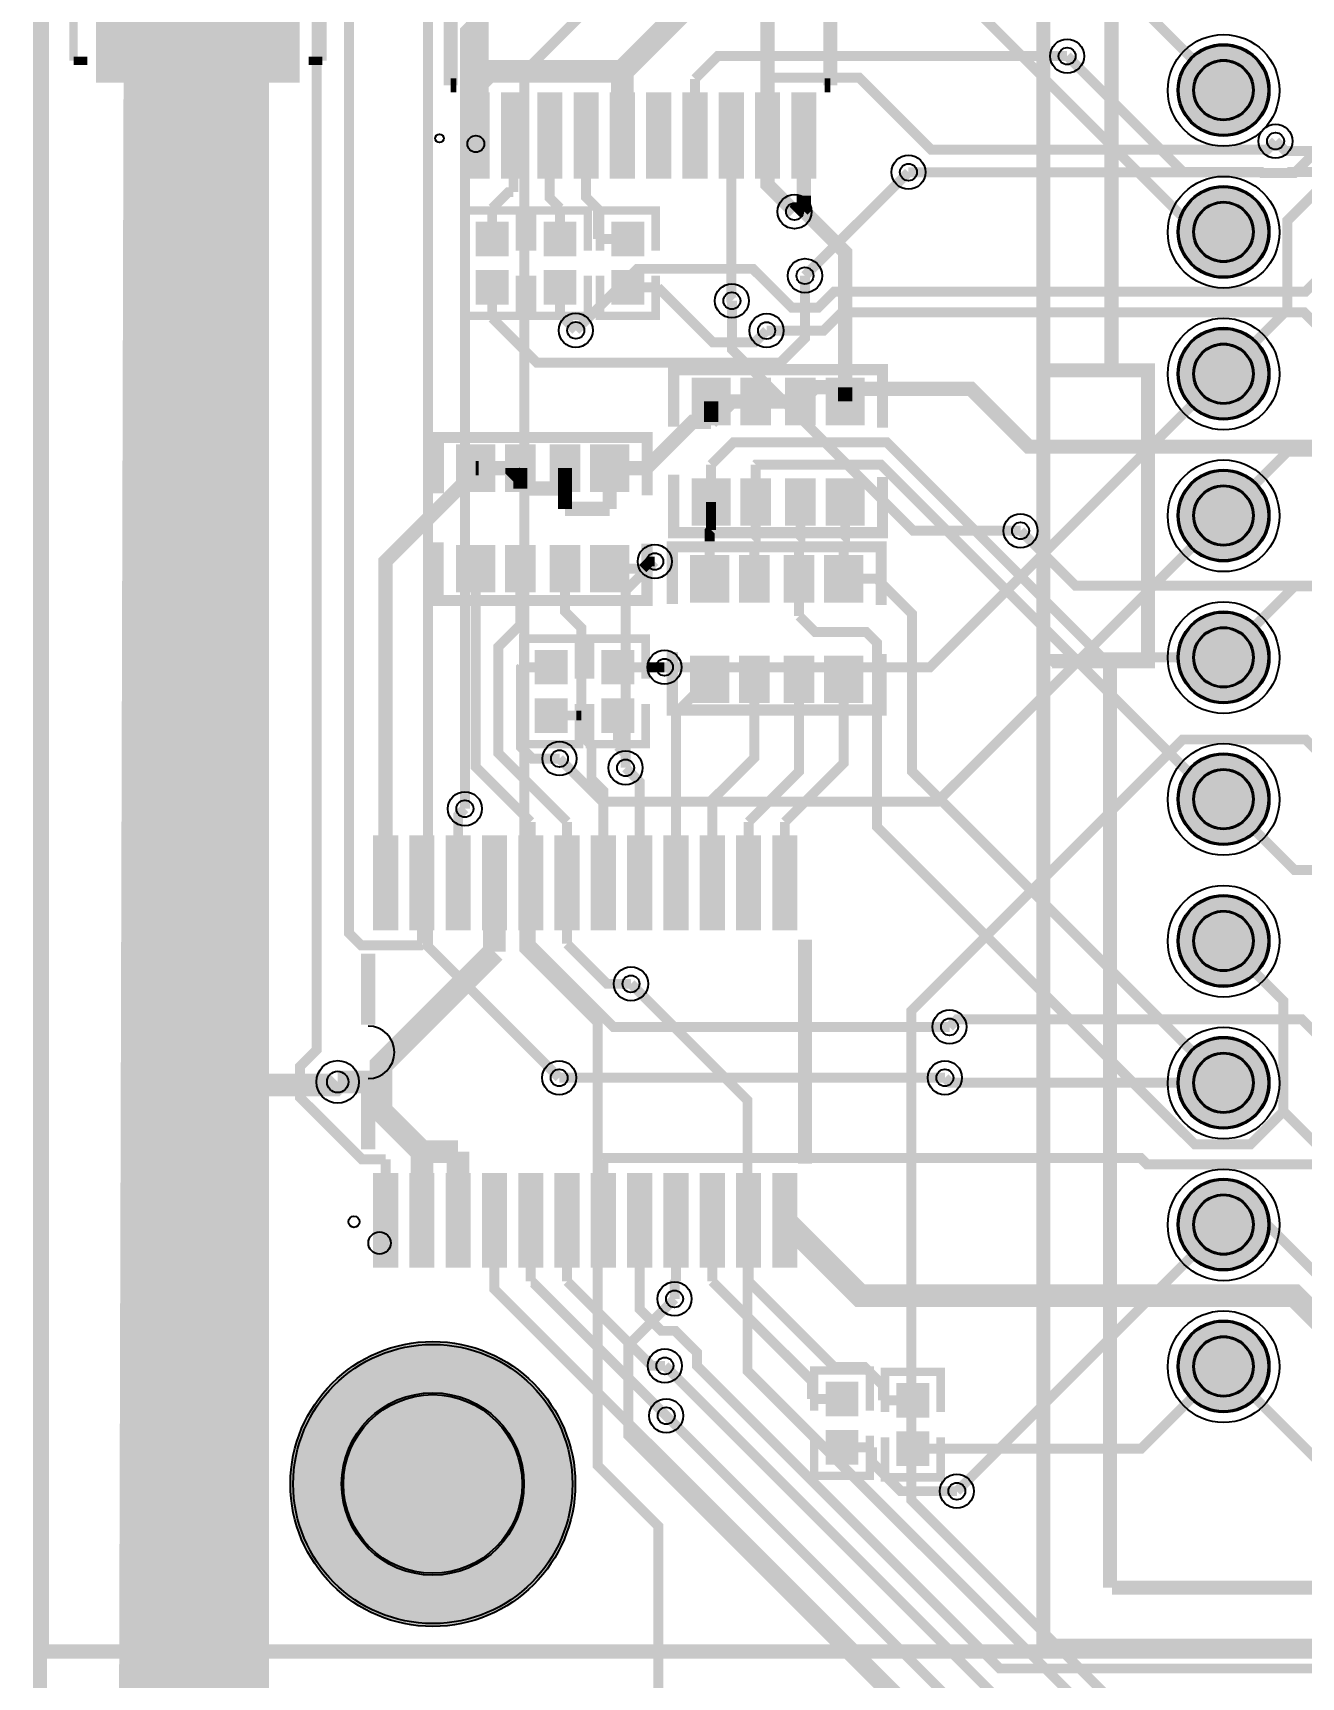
# Model space of a CAD drawing. Header units: millimetres. Extents: x 0 to 210, y -1 to 136.
# Drawn here: x -0.21 to 22.5, y 34.74 to 64.19 of the extents above; entities that cross this region are included whole.
import ezdxf

# ---------------------------------------------------------------- set-up
doc = ezdxf.new("R2010")
doc.units = ezdxf.units.MM
for name, color, linetype, true_color in [('BoardOutLine', 7, 'Continuous', 0xff00ff), ('BottomLayer', 7, 'Continuous', 0x0000ff), ('BottomSolderMaskLayer', 7, 'Continuous', 0xaa00ff), ('Document', 7, 'Continuous', 0xffffff), ('Hole', 7, 'Continuous', 0x222222), ('Multi-Layer', 7, 'Continuous', 0xc0c0c0), ('TopLayer', 7, 'Continuous', 0xff0000), ('TopPasteMaskLayer', 7, 'Continuous', 0x808080), ('TopSilkLayer', 7, 'Continuous', 0xffcc00), ('TopSolderMaskLayer', 7, 'Continuous', 0x800080)]:
    doc.layers.add(name, color=color, linetype=linetype, true_color=true_color)

msp = doc.modelspace()

# ---------------------------------------------------------------- hatches: boundary and pattern name
at = {"layer": 'BottomSolderMaskLayer'}
for points in [[(20.282, 63.17, 1), (21.933, 63.17, 1)], [(20.282, 60.63, 1), (21.933, 60.63, 1)], [(20.282, 58.09, 1), (21.933, 58.09, 1)], [(20.282, 55.55, 1), (21.933, 55.55, 1)], [(20.282, 53.01, 1), (21.933, 53.01, 1)], [(20.282, 50.47, 1), (21.933, 50.47, 1)], [(20.282, 47.93, 1), (21.933, 47.93, 1)], [(20.282, 45.39, 1), (21.933, 45.39, 1)], [(20.282, 42.85, 1), (21.933, 42.85, 1)], [(20.282, 40.31, 1), (21.933, 40.31, 1)], [(4.399, 38.204, 1), (9.5, 38.204, 1)]]:
    msp.add_hatch(color=256, dxfattribs=at).paths.add_polyline_path(points)
at = {"layer": 'Multi-Layer'}
for points in [[(20.308, 63.17, 1), (21.908, 63.17, 1)], [(20.308, 60.63, 1), (21.908, 60.63, 1)], [(20.308, 58.09, 1), (21.908, 58.09, 1)], [(20.308, 55.55, 1), (21.908, 55.55, 1)], [(20.308, 53.01, 1), (21.908, 53.01, 1)], [(20.308, 50.47, 1), (21.908, 50.47, 1)], [(20.308, 47.93, 1), (21.908, 47.93, 1)], [(20.308, 45.39, 1), (21.908, 45.39, 1)], [(20.308, 42.85, 1), (21.908, 42.85, 1)], [(20.308, 40.31, 1), (21.908, 40.31, 1)]]:
    msp.add_hatch(color=256, dxfattribs=at).paths.add_polyline_path(points)
at = {"layer": 'TopLayer'}
for points in [[(4.543, 63.329), (4.543, 67.329), (0.943, 67.329), (0.943, 63.329)], [(7.543, 63.103), (7.943, 63.103), (7.943, 61.609), (7.543, 61.609)], [(8.193, 63.103), (8.593, 63.103), (8.593, 61.609), (8.193, 61.609)], [(8.843, 63.103), (9.243, 63.103), (9.243, 61.609), (8.843, 61.609)], [(9.493, 63.103), (9.893, 63.103), (9.893, 61.609), (9.493, 61.609)], [(10.143, 63.103), (10.543, 63.103), (10.543, 61.609), (10.143, 61.609)], [(10.792, 63.103), (11.192, 63.103), (11.192, 61.609), (10.792, 61.609)], [(11.443, 63.103), (11.843, 63.103), (11.843, 61.609), (11.443, 61.609)], [(12.093, 63.103), (12.493, 63.103), (12.493, 61.609), (12.093, 61.609)], [(12.743, 63.103), (13.143, 63.103), (13.143, 61.609), (12.743, 61.609)], [(13.393, 63.103), (13.793, 63.103), (13.793, 61.609), (13.393, 61.609)], [(8.281, 60.221), (7.741, 60.221), (7.741, 60.787), (8.281, 60.787)], [(9.495, 60.221), (8.955, 60.221), (8.955, 60.787), (9.495, 60.787)], [(10.709, 60.221), (10.169, 60.221), (10.169, 60.787), (10.709, 60.787)], [(8.281, 59.921), (7.741, 59.921), (7.741, 59.355), (8.281, 59.355)], [(9.495, 59.921), (8.955, 59.921), (8.955, 59.355), (9.495, 59.355)], [(10.709, 59.921), (10.169, 59.921), (10.169, 59.355), (10.709, 59.355)], [(11.607, 57.993), (12.257, 57.993), (12.257, 57.193), (11.607, 57.193)], [(12.482, 57.993), (12.982, 57.993), (12.982, 57.193), (12.482, 57.193)], [(13.282, 57.993), (13.782, 57.993), (13.782, 57.193), (13.282, 57.193)], [(14.007, 57.993), (14.657, 57.993), (14.657, 57.193), (14.007, 57.193)], [(8.041, 55.999), (7.391, 55.999), (7.391, 56.799), (8.041, 56.799)], [(8.765, 55.999), (8.265, 55.999), (8.265, 56.799), (8.765, 56.799)], [(9.565, 55.999), (9.065, 55.999), (9.065, 56.799), (9.565, 56.799)], [(10.44, 55.999), (9.79, 55.999), (9.79, 56.799), (10.44, 56.799)], [(11.607, 56.193), (12.257, 56.193), (12.257, 55.393), (11.607, 55.393)], [(12.482, 56.193), (12.982, 56.193), (12.982, 55.393), (12.482, 55.393)], [(13.282, 56.193), (13.782, 56.193), (13.782, 55.393), (13.282, 55.393)], [(14.007, 56.193), (14.657, 56.193), (14.657, 55.393), (14.007, 55.393)], [(8.041, 54.199), (7.391, 54.199), (7.391, 54.999), (8.041, 54.999)], [(8.765, 54.199), (8.265, 54.199), (8.265, 54.999), (8.765, 54.999)], [(9.565, 54.199), (9.065, 54.199), (9.065, 54.999), (9.565, 54.999)], [(10.44, 54.199), (9.79, 54.199), (9.79, 54.999), (10.44, 54.999)], [(11.582, 54.818), (12.232, 54.818), (12.232, 54.018), (11.582, 54.018)], [(12.456, 54.818), (12.956, 54.818), (12.956, 54.018), (12.456, 54.018)], [(13.256, 54.818), (13.756, 54.818), (13.756, 54.018), (13.256, 54.018)], [(13.981, 54.818), (14.631, 54.818), (14.631, 54.018), (13.981, 54.018)], [(9.338, 52.55), (8.798, 52.55), (8.798, 53.116), (9.338, 53.116)], [(10.532, 52.55), (9.992, 52.55), (9.992, 53.116), (10.532, 53.116)], [(11.582, 53.018), (12.232, 53.018), (12.232, 52.218), (11.582, 52.218)], [(12.456, 53.018), (12.956, 53.018), (12.956, 52.218), (12.456, 52.218)], [(13.256, 53.018), (13.756, 53.018), (13.756, 52.218), (13.256, 52.218)], [(13.981, 53.018), (14.631, 53.018), (14.631, 52.218), (13.981, 52.218)], [(9.338, 52.25), (8.798, 52.25), (8.798, 51.685), (9.338, 51.685)], [(10.532, 52.25), (9.992, 52.25), (9.992, 51.685), (10.532, 51.685)], [(5.902, 49.796), (6.302, 49.796), (6.302, 48.146), (5.902, 48.146)], [(6.552, 49.796), (6.952, 49.796), (6.952, 48.146), (6.552, 48.146)], [(7.202, 49.796), (7.602, 49.796), (7.602, 48.146), (7.202, 48.146)], [(7.852, 49.796), (8.252, 49.796), (8.252, 48.146), (7.852, 48.146)], [(8.502, 49.796), (8.902, 49.796), (8.902, 48.146), (8.502, 48.146)], [(9.152, 49.796), (9.552, 49.796), (9.552, 48.146), (9.152, 48.146)], [(9.802, 49.796), (10.202, 49.796), (10.202, 48.146), (9.802, 48.146)], [(10.452, 49.796), (10.852, 49.796), (10.852, 48.146), (10.452, 48.146)], [(11.102, 49.796), (11.502, 49.796), (11.502, 48.146), (11.102, 48.146)], [(11.752, 49.796), (12.152, 49.796), (12.152, 48.146), (11.752, 48.146)], [(12.402, 49.796), (12.802, 49.796), (12.802, 48.146), (12.402, 48.146)], [(13.052, 49.796), (13.452, 49.796), (13.452, 48.146), (13.052, 48.146)], [(5.902, 43.751), (6.302, 43.751), (6.302, 42.101), (5.902, 42.101)], [(6.552, 43.751), (6.952, 43.751), (6.952, 42.101), (6.552, 42.101)], [(7.202, 43.751), (7.602, 43.751), (7.602, 42.101), (7.202, 42.101)], [(7.852, 43.751), (8.252, 43.751), (8.252, 42.101), (7.852, 42.101)], [(8.502, 43.751), (8.902, 43.751), (8.902, 42.101), (8.502, 42.101)], [(9.152, 43.751), (9.552, 43.751), (9.552, 42.101), (9.152, 42.101)], [(9.802, 43.751), (10.202, 43.751), (10.202, 42.101), (9.802, 42.101)], [(10.452, 43.751), (10.852, 43.751), (10.852, 42.101), (10.452, 42.101)], [(11.102, 43.751), (11.502, 43.751), (11.502, 42.101), (11.102, 42.101)], [(11.752, 43.751), (12.152, 43.751), (12.152, 42.101), (11.752, 42.101)], [(12.402, 43.751), (12.802, 43.751), (12.802, 42.101), (12.402, 42.101)], [(13.052, 43.751), (13.452, 43.751), (13.452, 42.101), (13.052, 42.101)], [(14.545, 39.444), (14.005, 39.444), (14.005, 40.01), (14.545, 40.01)], [(15.815, 39.418), (15.275, 39.418), (15.275, 39.984), (15.815, 39.984)], [(14.545, 39.144), (14.005, 39.144), (14.005, 38.578), (14.545, 38.578)], [(15.815, 39.118), (15.275, 39.118), (15.275, 38.553), (15.815, 38.553)]]:
    msp.add_hatch(color=256, dxfattribs=at).paths.add_polyline_path(points)
at = {"layer": 'TopPasteMaskLayer'}
for points in [[(4.543, 63.329), (4.543, 67.329), (0.943, 67.329), (0.943, 63.329)], [(7.543, 63.103), (7.943, 63.103), (7.943, 61.609), (7.543, 61.609)], [(8.193, 63.103), (8.593, 63.103), (8.593, 61.609), (8.193, 61.609)], [(8.843, 63.103), (9.243, 63.103), (9.243, 61.609), (8.843, 61.609)], [(9.493, 63.103), (9.893, 63.103), (9.893, 61.609), (9.493, 61.609)], [(10.143, 63.103), (10.543, 63.103), (10.543, 61.609), (10.143, 61.609)], [(10.792, 63.103), (11.192, 63.103), (11.192, 61.609), (10.792, 61.609)], [(11.443, 63.103), (11.843, 63.103), (11.843, 61.609), (11.443, 61.609)], [(12.093, 63.103), (12.493, 63.103), (12.493, 61.609), (12.093, 61.609)], [(12.743, 63.103), (13.143, 63.103), (13.143, 61.609), (12.743, 61.609)], [(13.393, 63.103), (13.793, 63.103), (13.793, 61.609), (13.393, 61.609)], [(8.241, 60.206), (7.781, 60.206), (7.741, 60.246), (7.741, 60.747), (7.781, 60.787), (8.241, 60.787), (8.281, 60.747), (8.281, 60.246)], [(9.455, 60.206), (8.995, 60.206), (8.955, 60.246), (8.955, 60.747), (8.995, 60.787), (9.455, 60.787), (9.495, 60.747), (9.495, 60.246)], [(10.669, 60.206), (10.209, 60.206), (10.169, 60.246), (10.169, 60.747), (10.209, 60.787), (10.669, 60.787), (10.709, 60.747), (10.709, 60.246)], [(8.241, 59.936), (7.781, 59.936), (7.741, 59.896), (7.741, 59.395), (7.781, 59.355), (8.241, 59.355), (8.281, 59.395), (8.281, 59.896)], [(9.455, 59.936), (8.995, 59.936), (8.955, 59.896), (8.955, 59.395), (8.995, 59.355), (9.455, 59.355), (9.495, 59.395), (9.495, 59.896)], [(10.669, 59.936), (10.209, 59.936), (10.169, 59.896), (10.169, 59.395), (10.209, 59.355), (10.669, 59.355), (10.709, 59.395), (10.709, 59.896)], [(11.607, 57.993), (12.257, 57.993), (12.257, 57.193), (11.607, 57.193)], [(12.482, 57.993), (12.982, 57.993), (12.982, 57.193), (12.482, 57.193)], [(13.282, 57.993), (13.782, 57.993), (13.782, 57.193), (13.282, 57.193)], [(14.007, 57.993), (14.657, 57.993), (14.657, 57.193), (14.007, 57.193)], [(8.041, 55.999), (7.391, 55.999), (7.391, 56.799), (8.041, 56.799)], [(8.765, 55.999), (8.265, 55.999), (8.265, 56.799), (8.765, 56.799)], [(9.565, 55.999), (9.065, 55.999), (9.065, 56.799), (9.565, 56.799)], [(10.44, 55.999), (9.79, 55.999), (9.79, 56.799), (10.44, 56.799)], [(11.607, 56.193), (12.257, 56.193), (12.257, 55.393), (11.607, 55.393)], [(12.482, 56.193), (12.982, 56.193), (12.982, 55.393), (12.482, 55.393)], [(13.282, 56.193), (13.782, 56.193), (13.782, 55.393), (13.282, 55.393)], [(14.007, 56.193), (14.657, 56.193), (14.657, 55.393), (14.007, 55.393)], [(8.041, 54.199), (7.391, 54.199), (7.391, 54.999), (8.041, 54.999)], [(8.765, 54.199), (8.265, 54.199), (8.265, 54.999), (8.765, 54.999)], [(9.565, 54.199), (9.065, 54.199), (9.065, 54.999), (9.565, 54.999)], [(10.44, 54.199), (9.79, 54.199), (9.79, 54.999), (10.44, 54.999)], [(11.582, 54.818), (12.232, 54.818), (12.232, 54.018), (11.582, 54.018)], [(12.456, 54.818), (12.956, 54.818), (12.956, 54.018), (12.456, 54.018)], [(13.256, 54.818), (13.756, 54.818), (13.756, 54.018), (13.256, 54.018)], [(13.981, 54.818), (14.631, 54.818), (14.631, 54.018), (13.981, 54.018)], [(9.298, 52.535), (8.838, 52.535), (8.798, 52.575), (8.798, 53.076), (8.838, 53.116), (9.298, 53.116), (9.338, 53.076), (9.338, 52.575)], [(10.492, 52.535), (10.032, 52.535), (9.992, 52.575), (9.992, 53.076), (10.032, 53.116), (10.492, 53.116), (10.532, 53.076), (10.532, 52.575)], [(11.582, 53.018), (12.232, 53.018), (12.232, 52.218), (11.582, 52.218)], [(12.456, 53.018), (12.956, 53.018), (12.956, 52.218), (12.456, 52.218)], [(13.256, 53.018), (13.756, 53.018), (13.756, 52.218), (13.256, 52.218)], [(13.981, 53.018), (14.631, 53.018), (14.631, 52.218), (13.981, 52.218)], [(9.298, 52.265), (8.838, 52.265), (8.798, 52.225), (8.798, 51.725), (8.838, 51.685), (9.298, 51.685), (9.338, 51.725), (9.338, 52.225)], [(10.492, 52.265), (10.032, 52.265), (9.992, 52.225), (9.992, 51.725), (10.032, 51.685), (10.492, 51.685), (10.532, 51.725), (10.532, 52.225)], [(5.902, 49.796), (6.302, 49.796), (6.302, 48.146), (5.902, 48.146)], [(6.552, 49.796), (6.952, 49.796), (6.952, 48.146), (6.552, 48.146)], [(7.202, 49.796), (7.602, 49.796), (7.602, 48.146), (7.202, 48.146)], [(7.852, 49.796), (8.252, 49.796), (8.252, 48.146), (7.852, 48.146)], [(8.502, 49.796), (8.902, 49.796), (8.902, 48.146), (8.502, 48.146)], [(9.152, 49.796), (9.552, 49.796), (9.552, 48.146), (9.152, 48.146)], [(9.802, 49.796), (10.202, 49.796), (10.202, 48.146), (9.802, 48.146)], [(10.452, 49.796), (10.852, 49.796), (10.852, 48.146), (10.452, 48.146)], [(11.102, 49.796), (11.502, 49.796), (11.502, 48.146), (11.102, 48.146)], [(11.752, 49.796), (12.152, 49.796), (12.152, 48.146), (11.752, 48.146)], [(12.402, 49.796), (12.802, 49.796), (12.802, 48.146), (12.402, 48.146)], [(13.052, 49.796), (13.452, 49.796), (13.452, 48.146), (13.052, 48.146)], [(5.902, 43.751), (6.302, 43.751), (6.302, 42.101), (5.902, 42.101)], [(6.552, 43.751), (6.952, 43.751), (6.952, 42.101), (6.552, 42.101)], [(7.202, 43.751), (7.602, 43.751), (7.602, 42.101), (7.202, 42.101)], [(7.852, 43.751), (8.252, 43.751), (8.252, 42.101), (7.852, 42.101)], [(8.502, 43.751), (8.902, 43.751), (8.902, 42.101), (8.502, 42.101)], [(9.152, 43.751), (9.552, 43.751), (9.552, 42.101), (9.152, 42.101)], [(9.802, 43.751), (10.202, 43.751), (10.202, 42.101), (9.802, 42.101)], [(10.452, 43.751), (10.852, 43.751), (10.852, 42.101), (10.452, 42.101)], [(11.102, 43.751), (11.502, 43.751), (11.502, 42.101), (11.102, 42.101)], [(11.752, 43.751), (12.152, 43.751), (12.152, 42.101), (11.752, 42.101)], [(12.402, 43.751), (12.802, 43.751), (12.802, 42.101), (12.402, 42.101)], [(13.052, 43.751), (13.452, 43.751), (13.452, 42.101), (13.052, 42.101)], [(14.505, 39.429), (14.045, 39.429), (14.005, 39.469), (14.005, 39.97), (14.045, 40.01), (14.505, 40.01), (14.545, 39.97), (14.545, 39.469)], [(15.775, 39.403), (15.315, 39.403), (15.275, 39.443), (15.275, 39.944), (15.315, 39.984), (15.775, 39.984), (15.815, 39.944), (15.815, 39.443)], [(14.505, 39.159), (14.045, 39.159), (14.005, 39.119), (14.005, 38.618), (14.045, 38.578), (14.505, 38.578), (14.545, 38.618), (14.545, 39.119)], [(15.775, 39.133), (15.315, 39.133), (15.275, 39.093), (15.275, 38.593), (15.315, 38.553), (15.775, 38.553), (15.815, 38.593), (15.815, 39.093)]]:
    msp.add_hatch(color=256, dxfattribs=at).paths.add_polyline_path(points)
at = {"layer": 'TopSolderMaskLayer'}
for points in [[(4.566, 63.301), (4.566, 67.357), (0.92, 67.357), (0.92, 63.301)], [(20.282, 63.17, 1), (21.933, 63.17, 1)], [(7.518, 63.128), (7.968, 63.128), (7.968, 61.584), (7.518, 61.584)], [(8.168, 63.128), (8.618, 63.128), (8.618, 61.584), (8.168, 61.584)], [(8.818, 63.128), (9.268, 63.128), (9.268, 61.584), (8.818, 61.584)], [(9.468, 63.128), (9.918, 63.128), (9.918, 61.584), (9.468, 61.584)], [(10.118, 63.128), (10.568, 63.128), (10.568, 61.584), (10.118, 61.584)], [(10.766, 63.128), (11.217, 63.128), (11.217, 61.584), (10.766, 61.584)], [(11.418, 63.128), (11.868, 63.128), (11.868, 61.584), (11.418, 61.584)], [(12.068, 63.128), (12.518, 63.128), (12.518, 61.584), (12.068, 61.584)], [(12.718, 63.128), (13.168, 63.128), (13.168, 61.584), (12.718, 61.584)], [(13.368, 63.128), (13.818, 63.128), (13.818, 61.584), (13.368, 61.584)], [(20.282, 60.63, 1), (21.933, 60.63, 1)], [(8.305, 60.195), (7.717, 60.195), (7.717, 60.813), (8.305, 60.813)], [(9.52, 60.195), (8.931, 60.195), (8.931, 60.813), (9.52, 60.813)], [(10.734, 60.195), (10.145, 60.195), (10.145, 60.813), (10.734, 60.813)], [(8.305, 59.948), (7.717, 59.948), (7.717, 59.329), (8.305, 59.329)], [(9.52, 59.948), (8.931, 59.948), (8.931, 59.329), (9.52, 59.329)], [(10.734, 59.948), (10.145, 59.948), (10.145, 59.329), (10.734, 59.329)], [(20.282, 58.09, 1), (21.933, 58.09, 1)], [(11.582, 58.018), (12.282, 58.018), (12.282, 57.167), (11.582, 57.167)], [(12.456, 58.018), (13.007, 58.018), (13.007, 57.167), (12.456, 57.167)], [(13.256, 58.018), (13.807, 58.018), (13.807, 57.167), (13.256, 57.167)], [(13.981, 58.018), (14.682, 58.018), (14.682, 57.167), (13.981, 57.167)], [(8.066, 55.974), (7.365, 55.974), (7.365, 56.824), (8.066, 56.824)], [(8.791, 55.974), (8.24, 55.974), (8.24, 56.824), (8.791, 56.824)], [(9.591, 55.974), (9.04, 55.974), (9.04, 56.824), (9.591, 56.824)], [(10.466, 55.974), (9.765, 55.974), (9.765, 56.824), (10.466, 56.824)], [(20.282, 55.55, 1), (21.933, 55.55, 1)], [(11.582, 56.218), (12.282, 56.218), (12.282, 55.368), (11.582, 55.368)], [(12.456, 56.218), (13.007, 56.218), (13.007, 55.368), (12.456, 55.368)], [(13.256, 56.218), (13.807, 56.218), (13.807, 55.368), (13.256, 55.368)], [(13.981, 56.218), (14.682, 56.218), (14.682, 55.368), (13.981, 55.368)], [(8.066, 54.174), (7.365, 54.174), (7.365, 55.025), (8.066, 55.025)], [(8.791, 54.174), (8.24, 54.174), (8.24, 55.025), (8.791, 55.025)], [(9.591, 54.174), (9.04, 54.174), (9.04, 55.025), (9.591, 55.025)], [(10.466, 54.174), (9.765, 54.174), (9.765, 55.025), (10.466, 55.025)], [(11.556, 54.843), (12.257, 54.843), (12.257, 53.992), (11.556, 53.992)], [(12.431, 54.843), (12.982, 54.843), (12.982, 53.992), (12.431, 53.992)], [(13.231, 54.843), (13.782, 54.843), (13.782, 53.992), (13.231, 53.992)], [(13.956, 54.843), (14.657, 54.843), (14.657, 53.992), (13.956, 53.992)], [(20.282, 53.01, 1), (21.933, 53.01, 1)], [(9.362, 52.524), (8.774, 52.524), (8.774, 53.143), (9.362, 53.143)], [(10.556, 52.524), (9.967, 52.524), (9.967, 53.143), (10.556, 53.143)], [(11.556, 53.043), (12.257, 53.043), (12.257, 52.193), (11.556, 52.193)], [(12.431, 53.043), (12.982, 53.043), (12.982, 52.193), (12.431, 52.193)], [(13.231, 53.043), (13.782, 53.043), (13.782, 52.193), (13.231, 52.193)], [(13.956, 53.043), (14.657, 53.043), (14.657, 52.193), (13.956, 52.193)], [(9.362, 52.277), (8.774, 52.277), (8.774, 51.658), (9.362, 51.658)], [(10.556, 52.277), (9.967, 52.277), (9.967, 51.658), (10.556, 51.658)], [(20.282, 50.47, 1), (21.933, 50.47, 1)], [(5.877, 49.822), (6.328, 49.822), (6.328, 48.121), (5.877, 48.121)], [(6.527, 49.822), (6.978, 49.822), (6.978, 48.121), (6.527, 48.121)], [(7.177, 49.822), (7.628, 49.822), (7.628, 48.121), (7.177, 48.121)], [(7.827, 49.822), (8.278, 49.822), (8.278, 48.121), (7.827, 48.121)], [(8.477, 49.822), (8.928, 49.822), (8.928, 48.121), (8.477, 48.121)], [(9.127, 49.822), (9.578, 49.822), (9.578, 48.121), (9.127, 48.121)], [(9.777, 49.822), (10.228, 49.822), (10.228, 48.121), (9.777, 48.121)], [(10.427, 49.822), (10.878, 49.822), (10.878, 48.121), (10.427, 48.121)], [(11.077, 49.822), (11.528, 49.822), (11.528, 48.121), (11.077, 48.121)], [(11.727, 49.822), (12.178, 49.822), (12.178, 48.121), (11.727, 48.121)], [(12.377, 49.822), (12.828, 49.822), (12.828, 48.121), (12.377, 48.121)], [(13.027, 49.822), (13.478, 49.822), (13.478, 48.121), (13.027, 48.121)], [(20.282, 47.93, 1), (21.933, 47.93, 1)], [(20.282, 45.39, 1), (21.933, 45.39, 1)], [(5.877, 43.776), (6.328, 43.776), (6.328, 42.076), (5.877, 42.076)], [(6.527, 43.776), (6.978, 43.776), (6.978, 42.076), (6.527, 42.076)], [(7.177, 43.776), (7.628, 43.776), (7.628, 42.076), (7.177, 42.076)], [(7.827, 43.776), (8.278, 43.776), (8.278, 42.076), (7.827, 42.076)], [(8.477, 43.776), (8.928, 43.776), (8.928, 42.076), (8.477, 42.076)], [(9.127, 43.777), (9.578, 43.777), (9.578, 42.076), (9.127, 42.076)], [(9.777, 43.776), (10.228, 43.776), (10.228, 42.076), (9.777, 42.076)], [(10.427, 43.776), (10.878, 43.776), (10.878, 42.076), (10.427, 42.076)], [(11.077, 43.776), (11.528, 43.776), (11.528, 42.076), (11.077, 42.076)], [(11.727, 43.776), (12.178, 43.776), (12.178, 42.076), (11.727, 42.076)], [(12.377, 43.776), (12.828, 43.776), (12.828, 42.076), (12.377, 42.076)], [(13.027, 43.776), (13.478, 43.776), (13.478, 42.076), (13.027, 42.076)], [(20.282, 42.85, 1), (21.933, 42.85, 1)], [(20.282, 40.31, 1), (21.933, 40.31, 1)], [(4.399, 38.204, 1), (9.5, 38.204, 1)], [(14.569, 39.417), (13.981, 39.417), (13.981, 40.036), (14.569, 40.036)], [(15.839, 39.392), (15.251, 39.392), (15.251, 40.011), (15.839, 40.011)], [(14.569, 39.17), (13.981, 39.17), (13.981, 38.552), (14.569, 38.552)], [(15.839, 39.145), (15.251, 39.145), (15.251, 38.526), (15.839, 38.526)]]:
    msp.add_hatch(color=256, dxfattribs=at).paths.add_polyline_path(points)

# ---------------------------------------------------------------- linework, layer by layer
at = {"layer": 'BoardOutLine', "const_width": 0.254}
msp.add_lwpolyline([(-0.086, 135.625), (209.914, 135.625), (209.914, -0.375), (-0.086, -0.375), (-0.086, 135.625)], close=True, dxfattribs=at)
at = {"layer": 'BottomLayer'}
for points, const_width in [([(21.989, 82.738), (21.274, 82.738), (6.861, 68.325), (6.861, 47.83), (9.211, 45.48)], 0.178), ([(8.686, 11.241), (3.911, 11.241), (2.54, 12.613), (2.717, 76.545), (4.663, 78.488)], 2.54), ([(3.678, 79.473), (4.663, 78.488), (2.717, 76.545), (2.631, 45.349)], 0.406), ([(12.564, 73.16), (13.989, 71.735), (13.989, 70.289), (21.108, 63.17)], 0.178), ([(12.825, 71.909), (13.572, 71.161), (13.572, 67.703), (20.645, 60.63), (21.108, 60.63)], 0.178), ([(12.943, 69.823), (12.943, 61.476), (13.426, 60.993)], 0.254), ([(7.523, 50.299), (7.523, 64.238), (10.195, 66.91)], 0.178), ([(10.061, 64.968), (8.589, 63.496), (8.589, 47.784), (9.9, 46.473), (9.9, 38.536), (10.986, 37.45), (10.986, 27.992), (12.296, 26.682), (12.296, 4.819), (13.193, 3.922)], 0.178), ([(18.307, 63.779), (20.384, 61.702), (21.783, 61.702), (21.802, 61.683), (22.277, 61.683), (22.296, 61.702), (24.151, 61.702), (29.439, 56.414)], 0.178), ([(22.039, 62.256), (22.215, 62.08), (24.427, 62.08), (27.554, 58.954), (29.439, 58.954)], 0.178), ([(13.613, 59.846), (15.466, 61.699)], 0.178), ([(23.648, 60.63), (22.579, 59.561), (14.139, 59.561), (13.851, 59.273), (13.376, 59.273), (12.679, 59.969), (10.61, 59.969), (9.508, 58.867)], 0.178), ([(12.304, 59.396), (12.304, 58.525), (15.552, 55.277), (17.473, 55.277)], 0.178), ([(23.648, 58.09), (22.549, 59.189), (14.272, 59.189), (13.945, 58.862), (12.926, 58.862)], 0.178), ([(21.108, 55.55), (22.252, 56.694), (23.808, 56.694), (25.888, 58.774), (25.888, 59.133)], 0.178), ([(21.108, 58.09), (15.851, 52.833), (11.097, 52.833)], 0.178), ([(21.108, 53.01), (22.378, 54.28), (24.096, 54.28), (26.955, 57.14), (26.955, 57.684)], 0.178), ([(9.217, 51.196), (9.988, 50.425), (15.983, 50.425), (21.108, 55.55)], 0.178), ([(10.401, 51.032), (10.401, 54.205), (10.923, 54.727)], 0.178), ([(19.951, 33.674), (19.758, 33.674), (15.516, 37.915), (15.516, 46.677), (20.378, 51.539), (22.579, 51.539), (23.648, 50.47)], 0.178), ([(21.108, 50.47), (22.378, 49.2), (23.906, 49.2), (27.2, 45.906), (27.2, 45.696)], 0.178), ([(10.497, 47.162), (12.583, 45.076), (12.583, 40.231), (22.174, 30.64), (22.174, 24.197)], 0.178), ([(16.201, 46.391), (16.335, 46.526), (22.512, 46.526), (23.648, 45.39)], 0.178), ([(2.631, 45.349), (2.54, 12.613), (3.911, 11.241), (8.686, 11.241)], 0.406), ([(2.631, 45.349), (5.189, 45.349), (5.245, 45.406)], 0.406), ([(21.108, 45.39), (16.209, 45.39), (16.119, 45.48)], 0.178), ([(16.332, 38.075), (21.108, 42.85)], 0.178), ([(11.278, 41.52), (10.449, 40.691), (10.449, 39.074), (16.878, 32.645), (16.878, 23.726), (35.366, 5.239), (44.295, 5.239), (44.476, 5.058), (61.343, 5.058), (61.461, 5.176), (86.498, 5.176), (101.042, 19.719), (101.042, 22.507)], 0.178), ([(11.104, 40.32), (21.269, 30.156), (21.269, 24.109), (26.816, 18.561)], 0.178), ([(11.129, 39.427), (17.53, 33.026), (17.53, 23.78), (35.558, 5.753), (36.35, 5.753), (39.925, 9.328), (39.925, 11.34), (39.546, 11.718), (39.546, 18.787), (43.796, 23.036)], 0.178)]:
    msp.add_lwpolyline(points, dxfattribs=dict(at, const_width=const_width))
at = {"layer": 'BottomSolderMaskLayer'}
for centre, radius in [((21.108, 63.17), 0.825), ((21.107, 63.17), 0.542), ((21.108, 60.63), 0.825), ((21.107, 60.63), 0.542), ((21.108, 58.09), 0.825), ((21.107, 58.09), 0.542), ((21.108, 55.55), 0.825), ((21.107, 55.55), 0.542), ((21.108, 53.01), 0.825), ((21.107, 53.01), 0.542), ((21.108, 50.47), 0.825), ((21.107, 50.47), 0.542), ((21.108, 47.93), 0.825), ((21.107, 47.93), 0.542), ((21.108, 45.39), 0.825), ((21.107, 45.39), 0.542), ((21.108, 42.85), 0.825), ((21.107, 42.85), 0.542), ((21.108, 40.31), 0.825), ((6.949, 38.204), 2.551), ((21.107, 40.31), 0.542), ((6.948, 38.204), 1.633)]:
    msp.add_circle(centre, radius, dxfattribs=at)
at = {"layer": 'Document'}
for centre, radius in [((7.718, 62.206), 0.15), ((5.995, 42.52), 0.2)]:
    msp.add_circle(centre, radius, dxfattribs=at)
at = {"layer": 'Hole'}
for centre, radius in [((18.307, 63.779), 0.152), ((22.039, 62.256), 0.152), ((15.466, 61.699), 0.152), ((13.426, 60.993), 0.152), ((13.613, 59.846), 0.152), ((12.304, 59.396), 0.152), ((9.508, 58.867), 0.152), ((12.926, 58.862), 0.152), ((17.473, 55.277), 0.152), ((10.923, 54.727), 0.152), ((11.097, 52.833), 0.152), ((9.217, 51.196), 0.152), ((10.401, 51.031), 0.152), ((7.523, 50.299), 0.152), ((10.497, 47.162), 0.152), ((16.201, 46.391), 0.152), ((5.245, 45.406), 0.191), ((9.211, 45.48), 0.152), ((16.119, 45.48), 0.152), ((11.278, 41.52), 0.152), ((11.104, 40.32), 0.152), ((11.129, 39.427), 0.152), ((16.332, 38.075), 0.152)]:
    msp.add_circle(centre, radius, dxfattribs=at)
at = {"layer": 'Multi-Layer'}
for centre, radius in [((18.307, 63.779), 0.305), ((21.108, 63.17), 0.8), ((21.107, 63.17), 0.525), ((22.039, 62.256), 0.305), ((15.466, 61.699), 0.305), ((13.426, 60.993), 0.305), ((21.108, 60.63), 0.8), ((21.107, 60.63), 0.525), ((13.613, 59.846), 0.305), ((12.304, 59.396), 0.305), ((9.508, 58.867), 0.305), ((12.926, 58.862), 0.305), ((21.108, 58.09), 0.8), ((21.107, 58.09), 0.525), ((21.108, 55.55), 0.8), ((21.107, 55.55), 0.525), ((17.473, 55.277), 0.305), ((10.923, 54.727), 0.305), ((21.108, 53.01), 0.8), ((21.107, 53.01), 0.525), ((11.097, 52.833), 0.305), ((9.217, 51.196), 0.305), ((10.401, 51.031), 0.305), ((21.108, 50.47), 0.8), ((21.107, 50.47), 0.525), ((7.523, 50.299), 0.305), ((21.108, 47.93), 0.8), ((21.107, 47.93), 0.525), ((10.497, 47.162), 0.305), ((16.201, 46.391), 0.305), ((21.108, 45.39), 0.8), ((5.245, 45.406), 0.381), ((9.211, 45.48), 0.305), ((16.119, 45.48), 0.305), ((21.107, 45.39), 0.525), ((21.108, 42.85), 0.8), ((21.107, 42.85), 0.525), ((11.278, 41.52), 0.305), ((21.108, 40.31), 0.8), ((6.949, 38.204), 2.5), ((21.107, 40.31), 0.525), ((11.104, 40.32), 0.305), ((6.948, 38.204), 1.6), ((11.129, 39.427), 0.305), ((16.332, 38.075), 0.305)]:
    msp.add_circle(centre, radius, dxfattribs=at)
at = {"layer": 'TopLayer'}
for points, const_width in [([(50.043, 82.643), (49.153, 83.534), (3.024, 83.534), (0.208, 80.718), (0.208, 69.204), (1.634, 67.778), (4.515, 67.778), (4.87, 67.423), (4.87, 45.983), (4.572, 45.685), (4.572, 45.127), (5.681, 44.018), (6.102, 44.018)], 0.178), ([(6.752, 47.879), (6.727, 47.854), (5.662, 47.854), (5.446, 48.07), (5.446, 70.176), (4.098, 71.524), (4.098, 74.02), (12.075, 81.997), (28.23, 81.997)], 0.178), ([(7.743, 63.509), (7.743, 67.403)], 0.406), ([(127.33, 6.898), (7.061, 6.898), (2.743, 11.216), (2.743, 60.706), (2.743, 60.706), (2.743, 65.329)], 2.54), ([(21.108, 65.71), (12.544, 65.71), (10.343, 63.509)], 0.406), ([(13.35, 6.898), (7.061, 6.898), (2.743, 11.216), (2.743, 60.706), (2.743, 60.706), (2.743, 65.329)], 0.178), ([(7.743, 63.304), (7.743, 63.509)], 0.406), ([(7.743, 63.304), (7.948, 63.509), (10.343, 63.509)], 0.406), ([(10.343, 62.356), (10.343, 63.509)], 0.406), ([(11.643, 63.37), (12.052, 63.779), (18.307, 63.779)], 0.178), ([(7.743, 62.356), (7.743, 63.304)], 0.406), ([(11.643, 62.356), (11.643, 63.37)], 0.178), ([(12.943, 63.37), (12.969, 63.395), (14.581, 63.395), (15.875, 62.101), (21.885, 62.101), (22.039, 62.256)], 0.178), ([(12.943, 62.356), (12.943, 63.37)], 0.178), ([(42.872, 63.291), (27.247, 63.291), (25.695, 61.739), (23.157, 61.739), (22.252, 60.833), (22.252, 59.234), (21.108, 58.09)], 0.178), ([(15.466, 61.699), (21.786, 61.699), (21.802, 61.683), (22.378, 61.683), (23.648, 62.952), (23.648, 63.17)], 0.178), ([(8.393, 62.356), (8.393, 61.342)], 0.178), ([(9.043, 62.356), (9.043, 61.236), (9.225, 61.054)], 0.178), ([(9.693, 62.356), (9.693, 61.25), (9.903, 61.041), (9.903, 60.504)], 0.178), ([(12.293, 62.356), (12.293, 59.407), (12.304, 59.396)], 0.178), ([(13.593, 62.356), (13.593, 61.279)], 0.254), ([(8.393, 61.342), (8.3, 61.342), (8.011, 61.054)], 0.178), ([(13.568, 61.029), (13.593, 61.054), (13.593, 61.279)], 0.254), ([(8.011, 60.504), (8.011, 61.054)], 0.178), ([(9.225, 60.504), (9.225, 61.054)], 0.178), ([(13.426, 60.993), (13.462, 61.029), (13.568, 61.029)], 0.254), ([(14.332, 58.323), (14.332, 60.265), (13.568, 61.029)], 0.254), ([(10.44, 60.504), (9.903, 60.504)], 0.178), ([(13.613, 59.846), (13.613, 58.73), (13.169, 58.286), (8.814, 58.286), (8.011, 59.088)], 0.178), ([(8.011, 59.638), (8.011, 59.088)], 0.178), ([(9.225, 59.638), (9.225, 59.088)], 0.178), ([(10.44, 59.638), (10.977, 59.638)], 0.178), ([(10.977, 59.638), (11.964, 58.651), (12.715, 58.651), (12.926, 58.862)], 0.178), ([(9.508, 58.867), (9.287, 59.088), (9.225, 59.088)], 0.178), ([(14.332, 57.849), (14.332, 58.323)], 0.254), ([(14.332, 57.849), (13.788, 57.849), (13.532, 57.593)], 0.254), ([(14.332, 57.818), (14.332, 57.849)], 0.254), ([(14.332, 57.593), (14.332, 57.818)], 0.254), ([(14.332, 57.818), (16.584, 57.818), (17.618, 56.784), (25.956, 56.784), (27.557, 55.183), (30.669, 55.183), (31.979, 53.874)], 0.254), ([(11.932, 57.593), (11.932, 57.228)], 0.254), ([(12.732, 57.593), (12.297, 57.593), (11.932, 57.228)], 0.254), ([(13.532, 57.593), (12.732, 57.593)], 0.254), ([(11.932, 57.228), (11.6, 57.228), (10.771, 56.399)], 0.254), ([(11.932, 56.46), (12.332, 56.86), (15.08, 56.86), (18.93, 53.01), (21.108, 53.01)], 0.178), ([(11.932, 55.793), (11.932, 56.46)], 0.178), ([(12.732, 56.46), (12.734, 56.462), (14.972, 56.462), (20.964, 50.47), (21.108, 50.47)], 0.178), ([(12.732, 55.793), (12.732, 56.46)], 0.178), ([(7.768, 56.399), (6.102, 54.733), (6.102, 50.127)], 0.254), ([(7.716, 56.399), (7.768, 56.399)], 0.254), ([(7.768, 56.399), (8.371, 56.399)], 0.254), ([(8.515, 56.217), (8.371, 56.361), (8.371, 56.399)], 0.254), ([(8.515, 56.399), (8.515, 56.217)], 0.254), ([(8.515, 56.217), (8.515, 56.034)], 0.254), ([(9.316, 56.399), (9.316, 56.034)], 0.254), ([(10.115, 56.399), (10.115, 55.669)], 0.254), ([(10.115, 56.399), (10.771, 56.399)], 0.254), ([(9.316, 56.034), (8.515, 56.034)], 0.254), ([(9.316, 56.034), (9.316, 55.669)], 0.254), ([(10.115, 55.669), (9.316, 55.669)], 0.254), ([(11.932, 55.543), (11.932, 55.793)], 0.178), ([(12.707, 55.085), (12.732, 55.11), (12.732, 55.793)], 0.178), ([(13.532, 55.793), (13.532, 55.11), (13.507, 55.085)], 0.178), ([(14.332, 55.793), (14.332, 55.11), (14.306, 55.085)], 0.178), ([(11.932, 55.293), (11.907, 55.268), (11.907, 55.085)], 0.178), ([(11.932, 55.543), (11.932, 55.293)], 0.178), ([(17.473, 55.277), (18.458, 54.292), (27.044, 54.292)], 0.178), ([(11.907, 54.418), (11.907, 55.085)], 0.178), ([(12.707, 54.418), (12.707, 55.085)], 0.178), ([(13.507, 54.418), (13.507, 55.085)], 0.178), ([(14.306, 54.418), (14.306, 55.085)], 0.178), ([(10.923, 54.727), (10.835, 54.727), (10.707, 54.599)], 0.178), ([(8.702, 50.063), (7.716, 51.05), (7.716, 54.599)], 0.178), ([(9.352, 50.063), (8.122, 51.294), (8.122, 53.197), (8.515, 53.591), (8.515, 54.599)], 0.178), ([(9.605, 51.968), (9.607, 51.969), (9.607, 53.539), (9.316, 53.83), (9.316, 54.599)], 0.178), ([(10.115, 54.599), (10.707, 54.599)], 0.178), ([(13.507, 54.418), (13.507, 53.751)], 0.178), ([(14.306, 54.418), (14.899, 54.418)], 0.178), ([(21.108, 45.39), (15.531, 50.967), (15.531, 53.786), (14.899, 54.418)], 0.178), ([(13.507, 53.751), (13.794, 53.464), (14.707, 53.464), (14.9, 53.27), (14.9, 49.978), (20.592, 44.287), (21.588, 44.287), (22.18, 44.878)], 0.178), ([(9.217, 51.196), (8.73, 51.196), (8.528, 51.399), (8.528, 52.83), (8.531, 52.833)], 0.178), ([(9.068, 52.833), (8.531, 52.833)], 0.178), ([(10.262, 52.833), (10.799, 52.833)], 0.178), ([(10.799, 52.833), (11.097, 52.833)], 0.178), ([(11.302, 48.971), (11.302, 52.014), (11.907, 52.618)], 0.178), ([(11.952, 48.971), (11.952, 50.459), (12.707, 51.213), (12.707, 52.618)], 0.178), ([(12.602, 50.063), (13.507, 50.968), (13.507, 52.618)], 0.178), ([(13.252, 50.063), (14.306, 51.117), (14.306, 52.618)], 0.178), ([(9.068, 51.968), (9.517, 51.968)], 0.178), ([(9.517, 51.968), (9.605, 51.968)], 0.178), ([(10.002, 48.971), (10.002, 50.619), (9.79, 50.831), (9.79, 51.434), (9.605, 51.62), (9.605, 51.968)], 0.178), ([(10.262, 51.968), (10.262, 51.418)], 0.178), ([(10.262, 51.418), (10.401, 51.279), (10.401, 51.032)], 0.178), ([(10.401, 51.032), (10.652, 50.78), (10.652, 50.063)], 0.178), ([(7.523, 50.299), (7.402, 50.178), (7.402, 48.971)], 0.178), ([(6.102, 48.971), (6.102, 50.127)], 0.254), ([(8.702, 48.971), (8.702, 50.063)], 0.178), ([(9.352, 49.429), (9.352, 50.063)], 0.178), ([(10.652, 48.971), (10.652, 50.063)], 0.178), ([(12.602, 48.971), (12.602, 50.063)], 0.178), ([(13.252, 48.971), (13.252, 50.063)], 0.178), ([(9.352, 49.429), (9.352, 48.971)], 0.178), ([(6.752, 48.971), (6.752, 47.879)], 0.178), ([(8.052, 48.971), (8.052, 47.74)], 0.406), ([(16.201, 46.391), (10.18, 46.391), (8.702, 47.869), (8.702, 48.971)], 0.178), ([(9.352, 48.971), (9.352, 47.879)], 0.178), ([(22.18, 44.878), (22.18, 46.857), (21.108, 47.93)], 0.178), ([(8.052, 47.74), (6.019, 45.706), (6.019, 45.406)], 0.406), ([(10.497, 47.162), (10.07, 47.162), (9.352, 47.879)], 0.178), ([(5.245, 45.406), (6.019, 45.406)], 0.406), ([(6.019, 45.406), (6.019, 44.891), (6.752, 44.158)], 0.406), ([(16.119, 45.48), (9.211, 45.48)], 0.178), ([(22.18, 44.878), (22.765, 44.294), (34.016, 44.294), (36.416, 41.894), (40.144, 41.894), (40.25, 42)], 0.178), ([(6.752, 42.926), (6.752, 44.158)], 0.406), ([(6.752, 44.158), (7.402, 44.158)], 0.406), ([(7.402, 42.926), (7.402, 44.158)], 0.406), ([(6.102, 42.926), (6.102, 44.018)], 0.178), ([(10.002, 44.018), (10.028, 44.044), (19.623, 44.044), (19.737, 43.929), (33.716, 43.929), (39, 38.646), (39.408, 38.646), (41.942, 36.112), (55.296, 36.112)], 0.178), ([(10.002, 42.926), (10.002, 44.018)], 0.178), ([(8.052, 42.926), (8.052, 41.693), (15.423, 34.323), (40.807, 34.323)], 0.178), ([(8.702, 42.926), (8.702, 41.834)], 0.178), ([(9.352, 42.926), (9.352, 41.834)], 0.178), ([(10.652, 42.926), (10.652, 41.335), (11.041, 40.947), (11.288, 40.947), (11.678, 40.558), (11.678, 40.32), (17.099, 34.899), (48.109, 34.899), (48.672, 34.336), (67.264, 34.336), (67.295, 34.367)], 0.178), ([(11.302, 42.926), (11.302, 41.834)], 0.178), ([(11.952, 42.926), (11.952, 41.834)], 0.178), ([(12.602, 42.926), (12.602, 41.834)], 0.178), ([(13.252, 42.926), (14.599, 41.58), (22.378, 41.58), (23.648, 40.31)], 0.406), ([(39.548, 37.669), (29.266, 37.669), (25.468, 41.466), (23.271, 41.466), (21.887, 42.85), (21.108, 42.85)], 0.178), ([(8.702, 41.834), (8.722, 41.834), (11.129, 39.427)], 0.178), ([(9.352, 41.834), (10.867, 40.32), (11.104, 40.32)], 0.178), ([(11.302, 41.834), (11.278, 41.81), (11.278, 41.52)], 0.178), ([(13.738, 39.727), (13.738, 40.049), (11.952, 41.834)], 0.178), ([(12.602, 41.834), (14.133, 40.303), (14.674, 40.303), (15.008, 39.97), (15.008, 39.701)], 0.178), ([(21.108, 40.31), (19.633, 38.836), (15.545, 38.836)], 0.178), ([(85.81, 37.314), (83.988, 35.491), (41.528, 35.491), (41.293, 35.256), (26.161, 35.256), (21.108, 40.31)], 0.178), ([(14.275, 39.727), (13.738, 39.727)], 0.178), ([(15.545, 39.701), (15.008, 39.701)], 0.178), ([(14.275, 38.861), (14.812, 38.861)], 0.178), ([(14.812, 38.861), (14.812, 38.593), (15.33, 38.075), (16.332, 38.075)], 0.178)]:
    msp.add_lwpolyline(points, dxfattribs=dict(at, const_width=const_width))
at = {"layer": 'TopSilkLayer'}
for points, const_width in [([(-0.051, 75.884), (-0.051, 35.204), (26.949, 35.204)], 0.254), ([(17.882, 75.794), (17.882, 35.305)], 0.254), ([(19.101, 74.727), (19.101, 61.976), (19.101, 58.15)], 0.254), ([(0.515, 69.757), (0.515, 63.695)], 0.152), ([(4.972, 69.757), (4.972, 63.695)], 0.152), ([(14.068, 63.256), (14.068, 67.656)], 0.254), ([(7.268, 63.256), (7.268, 64.806)], 0.254), ([(0.515, 63.695), (0.763, 63.695)], 0.152), ([(4.723, 63.695), (4.972, 63.695)], 0.152), ([(7.268, 63.256), (7.371, 63.256)], 0.254), ([(13.965, 63.256), (14.068, 63.256)], 0.254), ([(8.51, 60.297), (8.51, 61.015), (7.513, 61.015), (7.513, 60.297)], 0.152), ([(9.724, 60.297), (9.724, 61.015), (8.727, 61.015), (8.727, 60.297)], 0.152), ([(10.938, 60.297), (10.938, 61.015), (9.941, 61.015), (9.941, 60.297)], 0.152), ([(8.51, 59.845), (8.51, 59.127), (7.513, 59.127), (7.513, 59.845)], 0.152), ([(9.724, 59.845), (9.724, 59.127), (8.727, 59.127), (8.727, 59.845)], 0.152), ([(10.938, 59.845), (10.938, 59.127), (9.941, 59.127), (9.941, 59.845)], 0.152), ([(11.262, 57.143), (11.262, 58.163), (15.002, 58.163), (15.002, 57.123)], 0.2), ([(19.73, 58.15), (19.755, 58.15), (19.755, 52.943), (17.977, 52.943), (17.952, 52.918)], 0.254), ([(19.755, 58.15), (17.977, 58.15)], 0.254), ([(7.046, 55.949), (7.046, 56.949), (10.786, 56.949), (10.786, 55.909)], 0.2), ([(15.001, 56.243), (15.001, 55.243), (11.261, 55.243), (11.261, 56.283)], 0.2), ([(10.785, 55.049), (10.785, 54.029), (7.045, 54.029), (7.045, 55.069)], 0.2), ([(11.236, 53.968), (11.236, 54.988), (14.976, 54.988), (14.976, 53.948)], 0.2), ([(9.566, 52.627), (9.566, 53.345), (8.569, 53.345), (8.569, 52.627)], 0.152), ([(10.76, 52.627), (10.76, 53.345), (9.763, 53.345), (9.763, 52.627)], 0.152), ([(14.976, 53.068), (14.976, 52.068), (11.236, 52.068), (11.236, 53.108)], 0.2), ([(19.075, 52.943), (19.075, 41.3), (19.075, 36.348)], 0.254), ([(9.566, 52.174), (9.566, 51.456), (8.569, 51.456), (8.569, 52.174)], 0.152), ([(10.76, 52.174), (10.76, 51.456), (9.763, 51.456), (9.763, 52.174)], 0.152), ([(13.614, 47.956), (13.614, 43.941)], 0.254), ([(5.791, 46.431), (5.791, 47.701)], 0.254), ([(5.791, 44.196), (5.791, 45.466)], 0.254), ([(14.773, 39.52), (14.773, 40.238), (13.776, 40.238), (13.776, 39.52)], 0.152), ([(16.043, 39.495), (16.043, 40.213), (15.046, 40.213), (15.046, 39.495)], 0.152), ([(14.773, 39.068), (14.773, 38.35), (13.776, 38.35), (13.776, 39.068)], 0.152), ([(16.043, 39.042), (16.043, 38.324), (15.046, 38.324), (15.046, 39.042)], 0.152), ([(25.679, 36.348), (19.109, 36.348)], 0.254), ([(26.899, 35.305), (17.899, 35.305)], 0.254)]:
    msp.add_lwpolyline(points, dxfattribs=dict(at, const_width=const_width))
for centre, radius in [((21.109, 63.165), 1), ((7.068, 62.306), 0.0762), ((21.109, 60.625), 1), ((21.109, 58.085), 1), ((21.109, 55.545), 1), ((21.109, 53.005), 1), ((21.109, 50.465), 1), ((21.109, 47.925), 1), ((21.109, 45.385), 1), ((21.109, 42.845), 1), ((5.537, 42.901), 0.1), ((21.109, 40.305), 1), ((6.949, 38.204), 2.5)]:
    msp.add_circle(centre, radius, dxfattribs=at)
msp.add_arc((5.791, 45.936), 0.47, 270, 90, dxfattribs=at)
at = {"layer": 'TopSolderMaskLayer'}
for centre, radius in [((21.108, 63.17), 0.825), ((21.107, 63.17), 0.542), ((21.108, 60.63), 0.825), ((21.107, 60.63), 0.542), ((21.108, 58.09), 0.825), ((21.107, 58.09), 0.542), ((21.108, 55.55), 0.825), ((21.107, 55.55), 0.542), ((21.108, 53.01), 0.825), ((21.107, 53.01), 0.542), ((21.108, 50.47), 0.825), ((21.107, 50.47), 0.542), ((21.108, 47.93), 0.825), ((21.107, 47.93), 0.542), ((21.108, 45.39), 0.825), ((21.107, 45.39), 0.542), ((21.108, 42.85), 0.825), ((21.107, 42.85), 0.542), ((21.108, 40.31), 0.825), ((6.949, 38.204), 2.551), ((21.107, 40.31), 0.542), ((6.948, 38.204), 1.633)]:
    msp.add_circle(centre, radius, dxfattribs=at)

doc.saveas('drawing.dxf')
